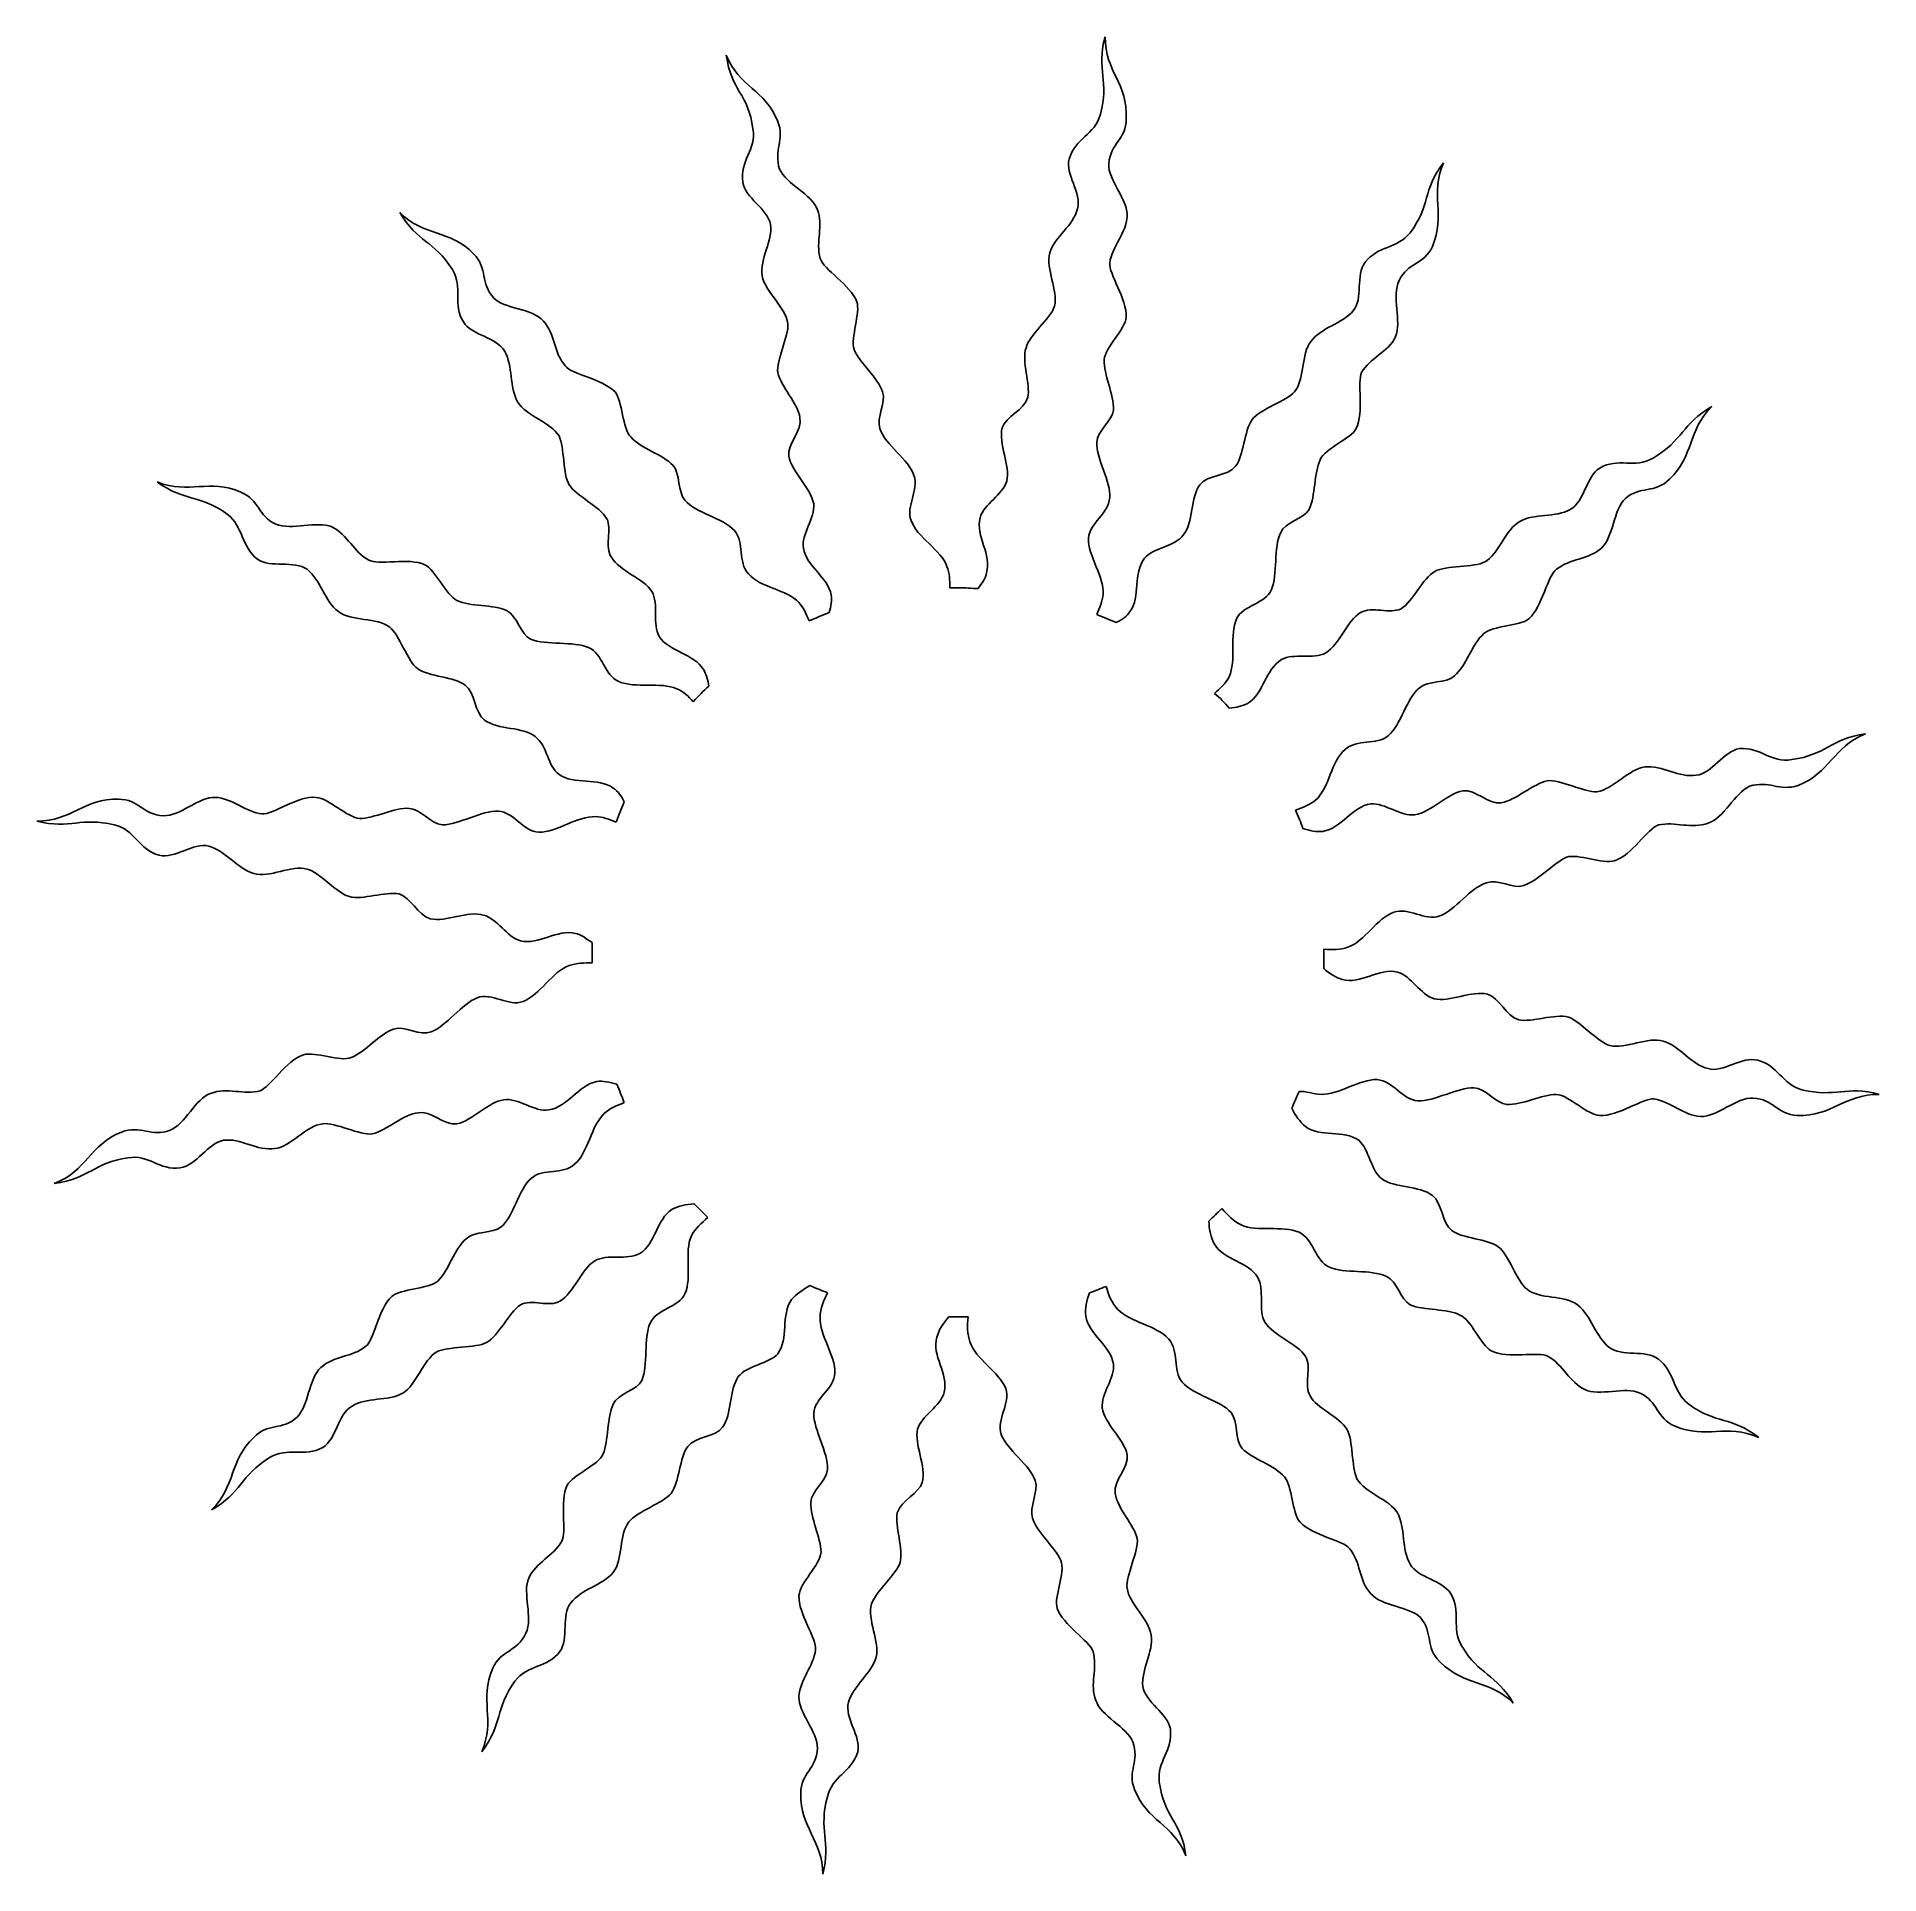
# Model space of a CAD drawing. Extents: x 40 to 200, y -82 to 78.
import ezdxf

# ---------------------------------------------------------------- set-up
doc = ezdxf.new("R2010")
doc.units = 0
doc.layers.get('0').update_dxf_attribs({"linetype": 'CONTINUOUS'})

msp = doc.modelspace()

# ---------------------------------------------------------------- linework, layer by layer
at = {"color": 7}
for points in [[(132.8, 78.32), (132, 75.36), (133.2, 74.48), (132.4, 71.6)], [(134.64, 71.2), (134.8, 74.24), (132.8, 75.28), (132.8, 78.32)], [(104.32, 70.96), (103.2, 73.76), (100.96, 73.92), (99.84, 76.72)], [(99.84, 76.72), (100.24, 73.68), (101.76, 73.36), (102.16, 70.32)], [(104.48, 66.8), (103.92, 68.48), (104.96, 69.36), (104.32, 70.96)], [(132.4, 71.6), (131.92, 69.76), (130.16, 69.52), (129.68, 67.68)], [(133.12, 67.28), (133.28, 69.12), (134.64, 69.36), (134.64, 71.2)], [(102.16, 70.32), (102.48, 68.48), (100.96, 67.52), (101.28, 65.68)], [(129.68, 67.68), (129.28, 66.4), (130.8, 64.72), (130.4, 63.36)], [(162.24, 67.36), (160.4, 64.96), (161.12, 63.68), (159.36, 61.28)], [(161.28, 60.08), (162.48, 62.88), (161.04, 64.56), (162.24, 67.36)], [(107.76, 63.28), (107.28, 64.64), (105.04, 65.52), (104.48, 66.8)], [(134.72, 62.72), (134.8, 64.16), (133.04, 65.84), (133.12, 67.28)], [(101.28, 65.68), (101.44, 64.32), (103.44, 63.36), (103.68, 62)], [(77.84, 59.44), (75.76, 61.6), (73.6, 60.88), (71.44, 63.04)], [(71.44, 63.04), (72.96, 60.4), (74.4, 60.64), (76, 58.08)], [(108, 59.04), (107.6, 60.48), (108.32, 61.92), (107.76, 63.28)], [(130.4, 63.36), (130.08, 61.92), (128.4, 60.96), (128, 59.52)], [(133.2, 58.64), (133.44, 60.16), (134.64, 61.2), (134.72, 62.72)], [(103.68, 62), (103.92, 60.56), (102.72, 59.04), (102.96, 57.52)], [(159.36, 61.28), (158.16, 59.84), (156.56, 60.16), (155.44, 58.72)], [(79.6, 55.6), (78.4, 56.88), (79.12, 58.16), (77.84, 59.44)], [(128, 59.52), (127.6, 58.16), (128.72, 56.24), (128.4, 54.88)], [(158.4, 57.12), (159.12, 58.72), (160.56, 58.48), (161.28, 60.08)], [(76, 58.08), (76.96, 56.48), (76, 55.04), (76.96, 53.52)], [(111.2, 55.28), (110.64, 56.72), (108.32, 58.08), (108, 59.04)], [(134.64, 53.92), (134.72, 55.52), (133.12, 57.68), (133.2, 58.64)], [(155.44, 58.72), (154.56, 57.6), (155.28, 55.52), (154.4, 54.48)], [(102.96, 57.52), (103.2, 56.16), (104.96, 54.88), (105.2, 53.36)], [(158.08, 52.24), (158.64, 53.52), (157.68, 55.76), (158.4, 57.12)], [(83.92, 53.6), (82.96, 54.72), (80.48, 54.64), (79.6, 55.6)], [(110.96, 51.12), (110.64, 52.16), (111.52, 54.32), (111.2, 55.28)], [(128.4, 54.88), (128.08, 53.84), (126.16, 52.32), (125.92, 51.28)], [(76.96, 53.52), (77.68, 52.32), (79.84, 52.24), (80.56, 50.96)], [(85.84, 49.68), (84.8, 50.8), (84.96, 52.48), (83.92, 53.6)], [(105.2, 53.36), (105.28, 52.32), (104.16, 50.08), (104.32, 49.12)], [(132.72, 50.24), (132.8, 51.28), (134.56, 52.88), (134.64, 53.92)], [(154.4, 54.48), (153.44, 53.36), (151.6, 53.04), (150.72, 51.84)], [(150.72, 51.84), (149.84, 50.72), (150.16, 48.48), (149.28, 47.44)], [(155.12, 49.12), (155.84, 50.4), (157.44, 50.88), (158.08, 52.24)], [(80.56, 50.96), (81.28, 49.68), (80.96, 47.84), (81.68, 46.56)], [(113.44, 47.44), (113.04, 48.64), (111.44, 49.92), (110.96, 51.12)], [(125.92, 51.28), (125.52, 50.08), (126.32, 48.08), (126.08, 46.96)], [(133.52, 45.84), (133.6, 47.2), (132.64, 48.96), (132.72, 50.24)], [(90.16, 47.44), (89.04, 48.56), (86.4, 48.96), (85.84, 49.68)], [(104.32, 49.12), (104.56, 47.92), (106.08, 46.4), (106.24, 45.2)], [(154.64, 44.24), (155.36, 45.68), (154.72, 48.32), (155.12, 49.12)], [(81.68, 46.56), (82.4, 45.36), (84.56, 44.8), (85.28, 43.6)], [(91.52, 43.52), (90.8, 44.24), (90.8, 46.64), (90.16, 47.44)], [(113.2, 44.24), (112.88, 45.2), (113.76, 46.56), (113.44, 47.44)], [(126.08, 46.96), (125.76, 45.84), (124.16, 45.28), (123.84, 44.32)], [(149.28, 47.44), (148.64, 46.64), (146.24, 45.92), (145.6, 45.04)], [(106.24, 45.2), (106.48, 44.08), (105.12, 42.88), (105.28, 41.84)], [(132.08, 43.04), (132.08, 44), (133.44, 44.96), (133.52, 45.84)], [(145.6, 45.04), (144.88, 44), (144.88, 41.92), (144.16, 40.96)], [(185.6, 46.16), (182.96, 44.64), (183.12, 43.2), (180.48, 41.68)], [(181.92, 39.84), (184.08, 41.92), (183.44, 44), (185.6, 46.16)], [(85.28, 43.6), (85.76, 42.64), (85.6, 40.24), (86.16, 39.36)], [(95.2, 41.04), (94.32, 42), (92.4, 42.48), (91.52, 43.52)], [(116.16, 40.16), (115.76, 41.52), (113.68, 42.8), (113.2, 44.24)], [(123.84, 44.32), (123.52, 42.96), (124.56, 40.96), (124.24, 39.68)], [(151.52, 41.52), (151.92, 42.56), (154.24, 43.36), (154.64, 44.24)], [(105.28, 41.84), (105.52, 40.48), (107.2, 39.12), (107.44, 37.68)], [(133.2, 38.24), (133.36, 39.6), (132, 41.6), (132.08, 43.04)], [(180.48, 41.68), (178.88, 40.72), (177.44, 41.76), (175.84, 40.8)], [(96.24, 38), (95.6, 38.72), (95.84, 40.32), (95.2, 41.04)], [(115.92, 36.24), (115.44, 37.52), (116.64, 38.88), (116.16, 40.16)], [(144.16, 40.96), (143.52, 40.08), (141.68, 40.24), (141.04, 39.36)], [(150.56, 37.2), (151.12, 38.4), (150.96, 40.4), (151.52, 41.52)], [(175.84, 40.8), (174.64, 40.08), (174.56, 37.92), (173.28, 37.2)], [(57.6, 38.72), (54.8, 39.92), (53.12, 38.48), (50.32, 39.6)], [(50.32, 39.6), (52.72, 37.84), (54, 38.56), (56.4, 36.8)], [(60.64, 35.92), (59.04, 36.64), (59.28, 38), (57.6, 38.72)], [(86.16, 39.36), (86.8, 38.32), (88.8, 37.52), (89.44, 36.4)], [(124.24, 39.68), (123.92, 38.48), (122.24, 37.68), (121.92, 36.48)], [(141.04, 39.36), (140.24, 38.32), (140.48, 36), (139.6, 34.96)], [(178.08, 38.16), (179.36, 39.28), (180.64, 38.56), (181.92, 39.84)], [(100.56, 35.36), (99.52, 36.48), (97.2, 36.88), (96.24, 38)], [(107.44, 37.68), (107.6, 36.48), (106.32, 35.04), (106.56, 33.84)], [(131.36, 34.72), (131.44, 36.08), (133.12, 36.8), (133.2, 38.24)], [(148.08, 35.2), (148.48, 36.08), (150.08, 36.4), (150.56, 37.2)], [(173.28, 37.2), (172, 36.48), (170.16, 36.88), (168.88, 36.16)], [(176, 33.84), (177.04, 34.8), (177.04, 37.2), (178.08, 38.16)], [(56.4, 36.8), (57.84, 35.68), (57.6, 34), (59.04, 32.88)], [(65.52, 35.68), (64.24, 36.24), (62, 35.36), (60.64, 35.92)], [(68.72, 32.8), (67.44, 33.44), (66.88, 35.04), (65.52, 35.68)], [(89.44, 36.4), (89.92, 35.52), (89.2, 33.92), (89.84, 33.04)], [(101.76, 31.6), (100.8, 32.64), (101.44, 34.32), (100.56, 35.36)], [(119.04, 32.24), (118.56, 33.68), (116.4, 34.8), (115.92, 36.24)], [(121.92, 36.48), (121.52, 34.88), (122.96, 33.28), (122.48, 31.68)], [(168.88, 36.16), (167.68, 35.52), (167.04, 33.28), (165.84, 32.64)], [(106.56, 33.84), (106.8, 32.24), (108.72, 31.28), (108.96, 29.76)], [(132.64, 29.84), (132.72, 31.36), (131.28, 33.2), (131.36, 34.72)], [(139.6, 34.96), (138.88, 34), (136.96, 33.84), (136.24, 32.96)], [(147.28, 30.24), (147.84, 31.52), (147.44, 33.92), (148.08, 35.2)], [(172.08, 32), (173.28, 32.96), (174.8, 32.8), (176, 33.84)], [(59.04, 32.88), (60.16, 32.08), (62.24, 32.8), (63.36, 32)], [(73.6, 32.4), (72.24, 33.04), (69.52, 32.32), (68.72, 32.8)], [(76.4, 29.28), (75.44, 29.76), (74.56, 31.92), (73.6, 32.4)], [(89.84, 33.04), (90.56, 31.84), (92.64, 31.2), (93.36, 30.08)], [(119.28, 30.4), (119.28, 31.04), (119.28, 31.68), (119.04, 32.24)], [(136.24, 32.96), (135.2, 31.68), (135.92, 29.6), (134.96, 28.32)], [(165.84, 32.64), (164.96, 32.16), (162.4, 32.32), (161.52, 31.84)], [(63.36, 32), (64.56, 31.04), (64.88, 29.2), (66.08, 28.32)], [(106.16, 29.12), (105.12, 30.24), (102.8, 30.4), (101.76, 31.6)], [(122.48, 31.68), (122.4, 31.2), (122.08, 30.8), (121.76, 30.32)], [(161.52, 31.84), (160.4, 31.2), (159.6, 29.2), (158.56, 28.56)], [(169.68, 27.68), (170.88, 28.8), (171.28, 31.44), (172.08, 32)], [(80.72, 28.4), (79.6, 28.96), (77.52, 28.72), (76.4, 29.28)], [(93.36, 30.08), (94, 28.96), (93.36, 27.2), (94, 26.16)], [(107.04, 27.52), (106.8, 28.08), (106.56, 28.64), (106.16, 29.12)], [(108.96, 29.76), (109.04, 29.28), (108.96, 28.8), (108.8, 28.24)], [(120.08, 30.4), (119.84, 30.4), (119.52, 30.4), (119.28, 30.4)], [(121.76, 30.32), (121.2, 30.32), (120.64, 30.4), (120.08, 30.4)], [(132.08, 28.08), (132.32, 28.64), (132.56, 29.2), (132.64, 29.84)], [(144.24, 27.68), (144.8, 28.88), (146.72, 28.96), (147.28, 30.24)], [(66.08, 28.32), (67.2, 27.44), (69.44, 27.84), (70.56, 26.96)], [(82.8, 25.92), (81.92, 26.32), (81.68, 27.92), (80.72, 28.4)], [(108.8, 28.24), (108.24, 28), (107.6, 27.76), (107.04, 27.52)], [(133.76, 27.36), (133.2, 27.6), (132.64, 27.84), (132.08, 28.08)], [(134.96, 28.32), (134.72, 27.92), (134.24, 27.6), (133.76, 27.36)], [(143.6, 22.64), (144.24, 24.08), (143.6, 26.32), (144.24, 27.68)], [(155.04, 28.24), (153.84, 27.52), (153.2, 25.44), (152, 24.72)], [(158.56, 28.56), (157.6, 28.08), (156, 28.8), (155.04, 28.24)], [(165.76, 26.4), (166.56, 27.12), (168.88, 27.04), (169.68, 27.68)], [(70.56, 26.96), (71.36, 26.32), (72.16, 23.92), (72.96, 23.36)], [(87.84, 25.2), (86.56, 25.76), (84.16, 25.36), (82.8, 25.92)], [(94, 26.16), (94.88, 24.8), (97.04, 24.64), (97.84, 23.28)], [(163.2, 22.72), (164.24, 23.6), (164.72, 25.52), (165.76, 26.4)], [(90.48, 22.24), (89.2, 22.8), (89.12, 24.64), (87.84, 25.2)], [(148.16, 24.16), (146.72, 23.28), (146.64, 21.2), (145.2, 20.32)], [(152, 24.72), (150.96, 24.16), (149.2, 24.72), (148.16, 24.16)], [(72.96, 23.36), (74, 22.64), (76.16, 22.64), (77.12, 21.92)], [(97.84, 23.28), (98.08, 22.88), (98.24, 22.32), (98.32, 21.84)], [(142.32, 21.2), (142.8, 21.6), (143.28, 22.08), (143.6, 22.64)], [(160.16, 21.68), (160.88, 22.4), (162.48, 22), (163.2, 22.72)], [(77.12, 21.92), (78, 21.28), (77.92, 19.52), (78.8, 18.88)], [(95.52, 21.6), (94.16, 22.24), (91.92, 21.6), (90.48, 22.24)], [(96.96, 20.48), (96.56, 20.96), (96.08, 21.36), (95.52, 21.6)], [(98.32, 21.84), (97.84, 21.44), (97.44, 20.96), (96.96, 20.48)], [(143.6, 19.92), (143.2, 20.4), (142.8, 20.8), (142.32, 21.2)], [(157.44, 17.52), (158.56, 18.48), (159.04, 20.8), (160.16, 21.68)], [(145.2, 20.32), (144.72, 20.08), (144.24, 20), (143.6, 19.92)], [(78.8, 18.88), (80, 18), (82.16, 18.32), (83.2, 17.44)], [(198.96, 17.68), (196, 17.28), (195.52, 15.84), (192.56, 15.44)], [(193.12, 13.2), (195.92, 14.32), (196.08, 16.48), (198.96, 17.68)], [(83.2, 17.44), (84.24, 16.72), (84.32, 14.8), (85.28, 14.16)], [(151.12, 11.92), (152.32, 12.96), (152.48, 15.36), (153.68, 16.32)], [(153.68, 16.32), (154.72, 17.28), (156.4, 16.64), (157.44, 17.52)], [(188, 16.4), (186.64, 16.16), (185.6, 14.24), (184.24, 14.08)], [(192.56, 15.44), (190.72, 15.12), (189.84, 16.56), (188, 16.4)], [(179.76, 14.8), (178.4, 14.64), (177.04, 12.88), (175.6, 12.64)], [(184.24, 14.08), (182.8, 13.84), (181.28, 14.96), (179.76, 14.8)], [(85.28, 14.16), (86.56, 13.2), (88.72, 13.92), (90, 12.96)], [(90, 12.96), (90.4, 12.72), (90.72, 12.24), (90.96, 11.76)], [(167.28, 11.68), (166.16, 11.52), (165.04, 12.88), (163.92, 12.72)], [(171.28, 13.6), (170.08, 13.36), (168.56, 11.92), (167.28, 11.68)], [(175.6, 12.64), (174.56, 12.56), (172.32, 13.76), (171.28, 13.6)], [(185.28, 9.92), (186.64, 10.32), (187.6, 12.56), (188.88, 13.12)], [(188.88, 13.12), (190.56, 13.68), (191.44, 12.64), (193.12, 13.2)], [(46.96, 12), (43.92, 12.08), (42.88, 10.08), (39.84, 10.08)], [(50.88, 10.56), (49.04, 10.64), (48.72, 12), (46.96, 12)], [(55.36, 12.16), (54, 12.24), (52.24, 10.48), (50.88, 10.56)], [(59.44, 10.72), (58, 10.88), (56.88, 12.08), (55.36, 12.16)], [(64.16, 12.16), (62.56, 12.32), (60.4, 10.64), (59.44, 10.72)], [(67.92, 10.32), (66.88, 10.4), (65.2, 12.08), (64.16, 12.16)], [(72.24, 11.2), (70.96, 11.28), (69.2, 10.32), (67.92, 10.32)], [(90.96, 11.76), (90.72, 11.2), (90.48, 10.64), (90.24, 10)], [(149.36, 11.04), (150, 11.28), (150.64, 11.52), (151.12, 11.92)], [(155.92, 11.6), (154.32, 11.36), (153.36, 9.44), (151.76, 9.2)], [(159.76, 10.64), (158.56, 10.48), (157.12, 11.68), (155.92, 11.6)], [(163.92, 12.72), (162.56, 12.48), (161.2, 10.88), (159.76, 10.64)], [(39.84, 10.08), (42.8, 9.36), (43.68, 10.48), (46.56, 9.76)], [(46.56, 9.76), (48.4, 9.36), (48.72, 7.6), (50.48, 7.12)], [(75.12, 9.76), (74.08, 9.84), (73.2, 11.2), (72.24, 11.2)], [(80, 10.96), (78.56, 11.04), (76.56, 9.76), (75.12, 9.76)], [(83.52, 9.12), (82.16, 9.2), (81.36, 10.88), (80, 10.96)], [(88.48, 10.48), (86.88, 10.56), (85.12, 9.12), (83.52, 9.12)], [(90.24, 10), (89.68, 10.24), (89.04, 10.48), (88.48, 10.48)], [(150, 9.44), (149.84, 10), (149.6, 10.48), (149.36, 11.04)], [(177.12, 6.64), (178.64, 7.12), (180, 9.44), (180.96, 9.76)], [(180.96, 9.76), (182.4, 10.08), (183.84, 9.36), (185.28, 9.92)], [(50.48, 7.12), (51.84, 6.8), (53.44, 8.24), (54.8, 7.92)], [(151.76, 9.2), (151.2, 9.12), (150.56, 9.28), (150, 9.44)], [(54.8, 7.92), (56.24, 7.52), (57.28, 6), (58.72, 5.52)], [(169.2, 4.48), (170.48, 4.88), (171.76, 6.4), (172.96, 6.96)], [(172.96, 6.96), (173.92, 7.28), (176.08, 6.32), (177.12, 6.64)], [(58.72, 5.52), (60.08, 5.12), (62, 6.32), (63.36, 5.92)], [(63.36, 5.92), (64.4, 5.68), (66, 3.76), (67.04, 3.52)], [(166, 4.72), (166.96, 5.12), (168.32, 4.16), (169.2, 4.48)], [(67.04, 3.52), (68.16, 3.2), (70.16, 4), (71.36, 3.76)], [(71.36, 3.76), (72.4, 3.44), (72.96, 1.92), (74.08, 1.6)], [(161.92, 1.84), (163.28, 2.32), (164.56, 4.32), (166, 4.72)], [(74.08, 1.6), (75.44, 1.28), (77.36, 2.32), (78.72, 1.92)], [(78.72, 1.92), (79.92, 1.6), (80.72, 0), (81.92, -0.32)], [(153.92, -0.88), (155.36, -0.4), (156.48, 1.68), (157.92, 2.16)], [(157.92, 2.16), (159.2, 2.64), (160.64, 1.36), (161.92, 1.84)], [(81.92, -0.32), (83.52, -0.72), (85.12, 0.72), (86.72, 0.32)], [(86.72, 0.32), (87.2, 0.24), (87.68, -0.16), (88.16, -0.48)], [(88.16, -0.48), (88.16, -0.72), (88.16, -1.04), (88.16, -1.28)], [(88.16, -1.28), (88.16, -1.6), (88.16, -1.92), (88.16, -2.24)], [(151.84, -1.04), (152.56, -1.12), (153.28, -1.12), (153.92, -0.88)], [(151.84, -1.28), (151.84, -1.2), (151.84, -1.12), (151.84, -1.04)], [(151.84, -2.72), (151.84, -2.24), (151.84, -1.76), (151.84, -1.28)], [(86.16, -2.48), (84.72, -2.96), (83.6, -5.04), (82.16, -5.6)], [(88.16, -2.24), (87.52, -2.24), (86.8, -2.24), (86.16, -2.48)], [(153.44, -3.68), (152.88, -3.52), (152.32, -3.2), (151.84, -2.72)], [(158.24, -3.04), (156.64, -2.64), (155.04, -4.16), (153.44, -3.68)], [(161.44, -5.36), (160.24, -5.04), (159.44, -3.36), (158.24, -3.04)], [(82.16, -5.6), (80.88, -6.08), (79.44, -4.8), (78.16, -5.28)], [(166.08, -4.96), (164.72, -4.64), (162.72, -5.68), (161.44, -5.36)], [(78.16, -5.28), (76.88, -5.76), (75.44, -7.76), (74.16, -8.24)], [(168.8, -7.2), (167.68, -6.88), (167.12, -5.28), (166.08, -4.96)], [(70.88, -8), (69.68, -8.4), (68.4, -10), (67.2, -10.48)], [(74.16, -8.24), (73.2, -8.64), (71.84, -7.68), (70.88, -8)], [(173.12, -6.96), (171.92, -6.64), (169.92, -7.44), (168.8, -7.2)], [(176.72, -9.44), (175.68, -9.12), (174.08, -7.28), (173.12, -6.96)], [(181.36, -9.04), (180.08, -8.64), (178.08, -9.76), (176.72, -9.44)], [(185.28, -11.44), (183.84, -11.12), (182.8, -9.44), (181.36, -9.04)], [(63.04, -10.24), (61.52, -10.72), (60.16, -13.04), (59.28, -13.36)], [(67.2, -10.48), (66.24, -10.88), (64.08, -9.92), (63.04, -10.24)], [(189.6, -10.72), (188.24, -10.32), (186.56, -11.84), (185.28, -11.44)], [(193.44, -13.28), (191.68, -12.8), (191.36, -11.12), (189.6, -10.72)], [(84.4, -15.04), (86, -14.8), (86.96, -12.88), (88.56, -12.56)], [(88.56, -12.56), (89.12, -12.48), (89.68, -12.64), (90.32, -12.8)], [(90.32, -12.8), (90.56, -13.36), (90.72, -13.84), (90.96, -14.4)], [(151.6, -13.68), (153.12, -13.76), (154.96, -12.32), (156.48, -12.4)], [(156.48, -12.4), (157.84, -12.48), (158.64, -14.16), (160, -14.24)], [(54.96, -13.6), (53.68, -14), (52.72, -16.32), (51.44, -16.8)], [(59.28, -13.36), (57.84, -13.76), (56.4, -13.04), (54.96, -13.6)], [(76.4, -16.24), (77.68, -16), (79.12, -14.32), (80.48, -14.16)], [(80.48, -14.16), (81.68, -13.92), (83.2, -15.28), (84.4, -15.04)], [(90.96, -14.4), (90.32, -14.64), (89.68, -14.88), (89.2, -15.36)], [(149.04, -14.88), (149.28, -14.4), (149.44, -13.92), (149.68, -13.44)], [(149.68, -13.44), (150.24, -13.36), (150.88, -13.68), (151.6, -13.68)], [(160, -14.24), (161.44, -14.32), (163.52, -13.04), (164.88, -13.12)], [(164.88, -13.12), (165.92, -13.12), (166.8, -14.48), (167.76, -14.56)], [(167.76, -14.56), (169.04, -14.64), (170.8, -13.68), (172.08, -13.68)], [(172.08, -13.68), (173.2, -13.76), (174.8, -15.52), (175.84, -15.52)], [(175.84, -15.52), (177.44, -15.6), (179.6, -14), (180.56, -14.08)], [(180.56, -14.08), (182.08, -14.32), (183.12, -15.52), (184.64, -15.6)], [(184.64, -15.6), (186, -15.68), (187.76, -13.92), (189.2, -14)], [(189.2, -14), (190.96, -14.08), (191.28, -15.44), (193.04, -15.52)], [(193.04, -15.52), (196.08, -15.6), (197.12, -13.68), (200.16, -13.68)], [(200.16, -13.68), (197.28, -12.88), (196.4, -14), (193.44, -13.28)], [(69.04, -17.12), (70.24, -16.88), (71.76, -15.36), (73.04, -15.28)], [(73.04, -15.28), (74.08, -15.04), (75.28, -16.4), (76.4, -16.24)], [(89.2, -15.36), (88.08, -16.4), (87.84, -18.72), (86.64, -19.76)], [(150.24, -16.48), (149.76, -16.08), (149.36, -15.52), (149.04, -14.88)], [(47.2, -16.96), (44.4, -18.08), (44.24, -20.32), (41.36, -21.44)], [(51.44, -16.8), (49.76, -17.44), (48.88, -16.32), (47.2, -16.96)], [(56.08, -17.68), (57.52, -17.44), (59.04, -18.64), (60.56, -18.4)], [(60.56, -18.4), (61.92, -18.24), (63.28, -16.4), (64.72, -16.24)], [(64.72, -16.24), (65.76, -16.08), (68, -17.28), (69.04, -17.12)], [(154.88, -17.68), (153.6, -16.72), (151.44, -17.44), (150.24, -16.48)], [(41.36, -21.44), (44.4, -21.04), (44.8, -19.6), (47.76, -19.2)], [(47.76, -19.2), (49.6, -18.88), (50.48, -20.32), (52.32, -20.08)], [(52.32, -20.08), (53.76, -19.84), (54.72, -17.92), (56.08, -17.68)], [(156.88, -21.04), (155.92, -20.32), (155.76, -18.4), (154.88, -17.68)], [(86.64, -19.76), (85.6, -20.72), (83.92, -20.08), (82.88, -20.96)], [(82.88, -20.96), (81.76, -21.92), (81.36, -24.32), (80.24, -25.2)], [(161.28, -22.48), (160.16, -21.6), (158, -21.84), (156.88, -21.04)], [(92.32, -27.52), (93.68, -26.64), (93.76, -24.56), (95.12, -23.68)], [(95.12, -23.68), (95.68, -23.36), (96.32, -23.28), (97.04, -23.2)], [(97.04, -23.2), (97.44, -23.6), (97.84, -24), (98.24, -24.4)], [(141.84, -24.72), (142.24, -24.32), (142.56, -24), (142.96, -23.6)], [(142.96, -23.6), (143.44, -24.16), (144, -24.72), (144.64, -25.04)], [(162.96, -25.52), (162.08, -24.88), (162.16, -23.12), (161.28, -22.48)], [(80.24, -25.2), (79.52, -25.84), (77.92, -25.52), (77.2, -26.24)], [(98.24, -24.4), (97.68, -24.88), (97.12, -25.36), (96.8, -26)], [(142.32, -26.72), (142, -26.16), (141.84, -25.44), (141.84, -24.72)], [(144.64, -25.04), (146, -25.68), (148.24, -25.04), (149.68, -25.68)], [(167.04, -26.96), (166.08, -26.24), (163.92, -26.24), (162.96, -25.52)], [(77.2, -26.24), (76.16, -27.12), (75.68, -29.04), (74.72, -29.92)], [(96.8, -26), (96.16, -27.36), (96.88, -29.6), (96.24, -31.04)], [(146.08, -29.6), (145.28, -28.24), (143.12, -28.08), (142.32, -26.72)], [(149.68, -25.68), (150.96, -26.24), (151.04, -28.16), (152.32, -28.72)], [(169.52, -30.64), (168.64, -30), (167.92, -27.6), (167.04, -26.96)], [(85.36, -31.68), (86.56, -30.96), (87.2, -28.88), (88.4, -28.16)], [(88.4, -28.16), (89.44, -27.52), (91.2, -28.16), (92.32, -27.52)], [(152.32, -28.72), (153.6, -29.28), (155.92, -28.88), (157.28, -29.52)], [(74.72, -29.92), (73.92, -30.64), (71.52, -30.56), (70.72, -31.28)], [(105.52, -31.52), (105.92, -31.04), (106.48, -30.72), (107.12, -30.32)], [(107.12, -30.32), (107.6, -30.56), (108.16, -30.72), (108.64, -30.96)], [(131.44, -30.96), (131.92, -30.8), (132.4, -30.56), (132.88, -30.4)], [(132.88, -30.4), (133.12, -31.12), (133.36, -31.84), (133.92, -32.4)], [(146.72, -33.52), (146.08, -32.48), (146.72, -30.64), (146.08, -29.6)], [(157.28, -29.52), (158.24, -29.92), (158.48, -31.52), (159.36, -32)], [(70.72, -31.28), (69.52, -32.4), (69.2, -35.04), (68.48, -35.6)], [(78.96, -35.28), (80.08, -34.64), (80.88, -32.72), (81.92, -32)], [(81.92, -32), (82.88, -31.44), (84.48, -32.24), (85.36, -31.68)], [(96.24, -31.04), (95.68, -32.24), (93.76, -32.32), (93.2, -33.6)], [(104.32, -36.24), (105.28, -34.96), (104.56, -32.88), (105.52, -31.52)], [(108.64, -30.96), (108.32, -31.6), (108, -32.32), (108, -33.04)], [(131.12, -32.96), (131.04, -32.32), (131.2, -31.6), (131.44, -30.96)], [(159.36, -32), (160.56, -32.48), (162.56, -32.32), (163.68, -32.88)], [(173.92, -32), (172.8, -31.12), (170.56, -31.52), (169.52, -30.64)], [(176.64, -35.68), (175.52, -34.8), (175.12, -32.96), (173.92, -32)], [(93.2, -33.6), (92.64, -34.88), (93.04, -37.28), (92.48, -38.56)], [(108, -33.04), (107.92, -34.64), (109.36, -36.4), (109.28, -37.92)], [(118.16, -34.8), (118.32, -34.16), (118.72, -33.6), (119.2, -33.04)], [(119.2, -33.04), (119.52, -33.04), (119.84, -33.04), (120.16, -33.04)], [(120.16, -33.04), (120.4, -33.04), (120.64, -33.04), (120.88, -33.04)], [(120.88, -33.04), (120.8, -33.76), (120.8, -34.56), (121.04, -35.2)], [(133.52, -37.12), (133.28, -35.52), (131.36, -34.56), (131.12, -32.96)], [(133.92, -32.4), (134.96, -33.52), (137.28, -33.76), (138.32, -34.96)], [(150.24, -36.48), (149.52, -35.36), (147.44, -34.64), (146.72, -33.52)], [(163.68, -32.88), (164.64, -33.28), (165.52, -35.52), (166.4, -36)], [(118.8, -39.6), (119.2, -38), (117.68, -36.4), (118.16, -34.8)], [(121.04, -35.2), (121.52, -36.72), (123.6, -37.84), (124.16, -39.28)], [(138.32, -34.96), (139.28, -36), (138.64, -37.68), (139.52, -38.72)], [(68.48, -35.6), (67.28, -36.56), (65.68, -36.4), (64.56, -37.44)], [(71.68, -39.68), (72.88, -38.96), (73.44, -36.8), (74.64, -36.08)], [(74.64, -36.08), (75.52, -35.6), (78.08, -35.76), (78.96, -35.28)], [(100.88, -38.24), (101.6, -37.28), (103.6, -37.12), (104.32, -36.24)], [(150.64, -39.92), (150.08, -38.96), (150.8, -37.36), (150.24, -36.48)], [(166.4, -36), (167.84, -36.72), (170.48, -36), (171.36, -36.48)], [(171.36, -36.48), (172.64, -37.2), (173.2, -38.72), (174.56, -39.36)], [(180.96, -36.72), (179.84, -35.84), (177.76, -36.56), (176.64, -35.68)], [(183.6, -40.64), (182.16, -39.52), (182.4, -37.84), (180.96, -36.72)], [(64.56, -37.44), (63.44, -38.48), (63.52, -40.8), (62.48, -41.76)], [(99.52, -42.64), (100.32, -41.52), (100.08, -39.36), (100.88, -38.24)], [(109.28, -37.92), (109.28, -39.28), (107.52, -40.08), (107.44, -41.44)], [(132.56, -40.96), (132.4, -39.76), (133.68, -38.4), (133.52, -37.12)], [(67.28, -40.8), (68.48, -40), (70.4, -40.4), (71.68, -39.68)], [(92.48, -38.56), (92.08, -39.44), (90.4, -39.68), (90, -40.64)], [(116.48, -42.8), (116.8, -41.68), (118.48, -40.8), (118.8, -39.6)], [(124.16, -39.28), (124.56, -40.56), (123.36, -41.92), (123.76, -43.28)], [(139.52, -38.72), (140.48, -39.84), (142.88, -40.32), (143.76, -41.36)], [(153.84, -42.8), (153.2, -41.76), (151.2, -40.96), (150.64, -39.92)], [(174.56, -39.36), (175.76, -40), (178.08, -39.04), (179.36, -39.68)], [(179.36, -39.68), (180.96, -40.4), (180.72, -41.84), (182.4, -42.56)], [(64.72, -44.4), (65.92, -43.68), (66, -41.52), (67.28, -40.8)], [(90, -40.64), (89.44, -41.76), (89.6, -43.84), (89.12, -44.96)], [(107.44, -41.44), (107.44, -42.88), (108.72, -44.8), (108.64, -46.32)], [(134.72, -45.04), (134.48, -43.68), (132.72, -42.32), (132.56, -40.96)], [(143.76, -41.36), (144.4, -42.08), (144.08, -43.76), (144.72, -44.48)], [(189.68, -43.52), (187.28, -41.68), (186, -42.4), (183.6, -40.64)], [(62.48, -41.76), (61.2, -42.96), (59.92, -42.24), (58.72, -43.52)], [(96.48, -44.32), (97.12, -43.44), (98.88, -43.52), (99.52, -42.64)], [(116.88, -47.44), (117.28, -46.08), (116.16, -44.08), (116.48, -42.8)], [(123.76, -43.28), (124.24, -44.56), (126.24, -45.92), (126.72, -47.28)], [(154.72, -47.12), (154.24, -46.16), (154.4, -43.76), (153.84, -42.8)], [(182.4, -42.56), (185.12, -43.68), (186.8, -42.32), (189.68, -43.52)], [(58.72, -43.52), (56.56, -45.6), (57.2, -47.68), (55.04, -49.84)], [(60.08, -45.28), (61.68, -44.32), (63.12, -45.28), (64.72, -44.4)], [(95.04, -48.4), (95.76, -47.36), (95.76, -45.28), (96.48, -44.32)], [(144.72, -44.48), (145.68, -45.44), (147.52, -45.92), (148.4, -46.96)], [(55.04, -49.84), (57.68, -48.32), (57.52, -46.88), (60.08, -45.28)], [(89.12, -44.96), (88.72, -45.92), (86.48, -46.8), (86, -47.68)], [(108.64, -46.32), (108.56, -47.36), (107.2, -48.16), (107.2, -49.2)], [(133.68, -48.4), (133.52, -47.28), (134.88, -46.16), (134.72, -45.04)], [(86, -47.68), (85.28, -49.12), (86, -51.76), (85.52, -52.56)], [(114.72, -50.08), (115.04, -48.96), (116.64, -48.4), (116.88, -47.44)], [(126.72, -47.28), (127.04, -48.24), (126.16, -49.6), (126.48, -50.56)], [(148.4, -46.96), (149.12, -47.76), (149.04, -50.08), (149.76, -50.88)], [(158.24, -50.08), (157.6, -48.96), (155.36, -48.32), (154.72, -47.12)], [(91.36, -50.88), (92, -50), (94.4, -49.2), (95.04, -48.4)], [(107.2, -49.2), (107.12, -50.48), (108.08, -52.24), (108.08, -53.52)], [(135.6, -52.32), (135.36, -51.2), (133.84, -49.68), (133.68, -48.4)], [(90, -55.28), (90.88, -54.16), (90.48, -51.92), (91.36, -50.88)], [(114.96, -54.4), (115.28, -53.28), (114.48, -51.2), (114.72, -50.08)], [(126.48, -50.56), (126.88, -51.76), (128.4, -53.04), (128.96, -54.24)], [(149.76, -50.88), (150.88, -52.08), (153.52, -52.48), (154.08, -53.2)], [(159.36, -54.56), (158.56, -53.28), (158.96, -51.36), (158.24, -50.08)], [(85.52, -52.56), (84.8, -53.84), (83.28, -54.4), (82.64, -55.76)], [(134.72, -56.64), (134.56, -55.6), (135.76, -53.36), (135.6, -52.32)], [(108.08, -53.52), (108, -54.64), (106.24, -56.16), (106.16, -57.28)], [(112.48, -58), (112.8, -56.96), (114.72, -55.36), (114.96, -54.4)], [(128.96, -54.24), (129.36, -55.28), (128.32, -57.44), (128.64, -58.4)], [(154.08, -53.2), (155.04, -54.32), (154.88, -56), (155.92, -57.12)], [(82.64, -55.76), (82.08, -57.04), (83.04, -59.2), (82.4, -60.56)], [(86.32, -57.92), (87.2, -56.72), (89.04, -56.4), (90, -55.28)], [(162.88, -57.12), (162.16, -55.92), (160, -55.76), (159.36, -54.56)], [(106.16, -57.28), (106.08, -58.88), (107.76, -61.04), (107.6, -62)], [(136.8, -60.72), (136.64, -59.36), (134.88, -58), (134.72, -56.64)], [(155.92, -57.12), (156.88, -58.24), (159.36, -58.24), (160.24, -59.2)], [(163.84, -61.68), (162.88, -60.08), (163.84, -58.64), (162.88, -57.12)], [(85.36, -62.16), (86.16, -61.04), (85.44, -58.96), (86.32, -57.92)], [(112.88, -62.64), (113.2, -61.36), (112.08, -59.36), (112.48, -58)], [(128.64, -58.4), (129.12, -59.84), (131.44, -61.2), (131.76, -62.16)], [(160.24, -59.2), (161.36, -60.48), (160.64, -61.76), (161.92, -63.04)], [(82.4, -60.56), (81.6, -62.24), (80.24, -62), (79.52, -63.6)], [(136.08, -65.2), (135.92, -63.76), (137.04, -62.16), (136.8, -60.72)], [(81.44, -64.72), (82.56, -63.28), (84.24, -63.6), (85.36, -62.16)], [(107.6, -62), (107.44, -63.44), (106.24, -64.56), (106.16, -66.08)], [(131.76, -62.16), (132.16, -63.6), (131.44, -65.04), (132, -66.4)], [(168.32, -66.64), (166.8, -64.08), (165.36, -64.24), (163.84, -61.68)], [(79.52, -63.6), (78.32, -66.4), (79.76, -68.08), (78.56, -70.88)], [(110.48, -66.56), (110.88, -65.12), (112.48, -64.08), (112.88, -62.64)], [(161.92, -63.04), (164.08, -65.2), (166.24, -64.56), (168.32, -66.64)], [(78.56, -70.88), (80.4, -68.4), (79.68, -67.2), (81.44, -64.72)], [(138.48, -68.88), (138.24, -67.52), (136.32, -66.56), (136.08, -65.2)], [(106.16, -66.08), (106.08, -67.44), (107.84, -69.2), (107.76, -70.56)], [(111.28, -70.88), (111.6, -69.52), (110.08, -67.92), (110.48, -66.56)], [(132, -66.4), (132.4, -67.76), (134.72, -68.72), (135.2, -70)], [(137.52, -73.52), (137.28, -71.68), (138.72, -70.8), (138.48, -68.88)], [(135.2, -70), (135.84, -71.68), (134.72, -72.56), (135.36, -74.16)], [(107.76, -70.56), (107.68, -72.4), (106.32, -72.72), (106.32, -74.48)], [(108.64, -74.8), (109.04, -72.96), (110.72, -72.72), (111.28, -70.88)], [(139.84, -79.92), (139.44, -76.96), (137.92, -76.56), (137.52, -73.52)], [(106.32, -74.48), (106.24, -77.52), (108.24, -78.56), (108.24, -81.52)], [(108.24, -81.52), (108.96, -78.64), (107.84, -77.68), (108.64, -74.8)], [(135.36, -74.16), (136.48, -76.96), (138.72, -77.12), (139.84, -79.92)]]:
    msp.add_open_spline(points, degree=3, dxfattribs=at)

doc.saveas('drawing.dxf')
